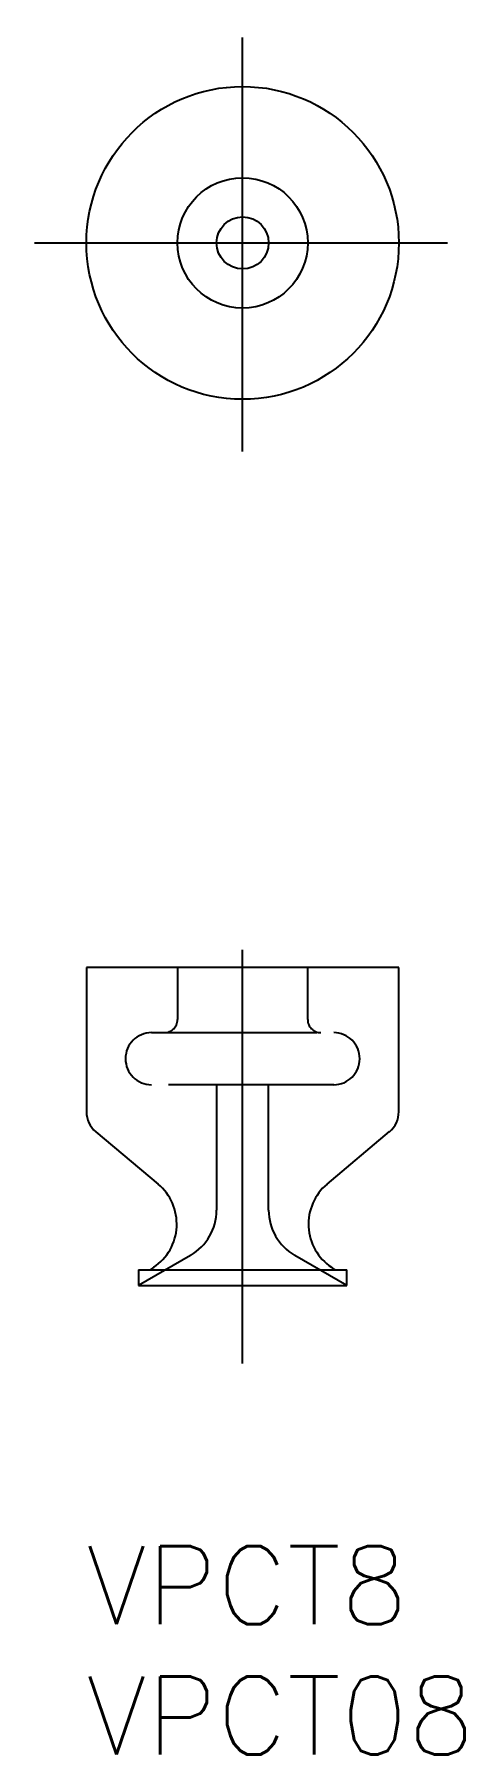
# Model space of a CAD drawing. Extents: x -2 to 14.5, y -8 to 58.
import ezdxf

# ---------------------------------------------------------------- set-up
doc = ezdxf.new("R2010")
doc.units = 0
doc.header["$LTSCALE"] = 0.5
doc.linetypes.add('CENTER', pattern=[50.8, 31.75, -6.35, 6.35, -6.35])
doc.linetypes.add('DASHED', pattern=[19.05, 12.7, -6.35])
for name, color, linetype in [('MSM_CENTER', 1, 'CENTER'), ('MSM_CONTINUOUS', 7, 'CONTINUOUS'), ('MSM_DASHED', 4, 'DASHED'), ('MSM_PART_NUMBER', 7, 'CONTINUOUS')]:
    doc.layers.add(name, color=color, linetype=linetype)
doc.styles.get("Standard").update_dxf_attribs({"font": 'txt.shx', "height": 3, "bigfont": 'bigfont.shx'})

msp = doc.modelspace()

# ---------------------------------------------------------------- linework, layer by layer
at = {"layer": 'MSM_CENTER'}
for p, q in [((6, 42), (6, 58)), ((-2, 50), (14, 50)), ((6, 7), (6, 25.2))]:
    msp.add_line(p, q, dxfattribs=at)
at = {"layer": 'MSM_CONTINUOUS'}
for p, q in [((0, 22.2), (0, 16.654)), ((12, 22.2), (0, 22.2)), ((12, 16.666), (12, 22.2)), ((0.357, 15.9), (2.756, 13.887)), ((9.244, 13.887), (11.648, 15.904)), ((2, 10.6), (2, 10)), ((2, 10.6), (10, 10.6)), ((2.589, 10.697), (2.445, 10.6)), ((9.555, 10.6), (9.411, 10.697)), ((10, 10), (10, 10.6)), ((2, 10), (10, 10))]:
    msp.add_line(p, q, dxfattribs=at)
for radius in [6, 2.5, 1]:
    msp.add_circle((6, 50), radius, dxfattribs=at)
for centre, radius, start, end in [((1, 16.666), 1, 180, 230), ((11, 16.666), 1, 310, 0), ((1.47, 12.355), 2, 304, 50), ((10.53, 12.355), 2, 130, 236)]:
    msp.add_arc(centre, radius, start, end, dxfattribs=at)
at = {"layer": 'MSM_DASHED'}
for p, q in [((3.5, 22.2), (3.5, 20.2)), ((8.5, 20.2), (8.5, 22.2)), ((2.5, 19.7), (9.485, 19.7)), ((9.5, 17.7), (2.452, 17.701)), ((5, 17.7), (5, 12.887)), ((7, 12.887), (7, 17.7)), ((4, 11.155), (2, 10)), ((10, 10), (8, 11.155))]:
    msp.add_line(p, q, dxfattribs=at)
for centre, radius, start, end in [((3, 20.2), 0.5, 270, 0), ((9, 20.2), 0.5, 180, 270), ((2.5, 18.7), 1, 90, 270), ((9.5, 18.7), 1, 270, 90), ((3, 12.887), 2, 300, 0), ((9, 12.887), 2, 180, 240)]:
    msp.add_arc(centre, radius, start, end, dxfattribs=at)

# ---------------------------------------------------------------- texts
at = {"layer": 'MSM_PART_NUMBER'}
for s, p in [('VPCT8', (0, -3)), ('VPCT08', (0, -8))]:
    msp.add_text(s, height=3, dxfattribs=at).set_placement(p)

doc.saveas('drawing.dxf')
